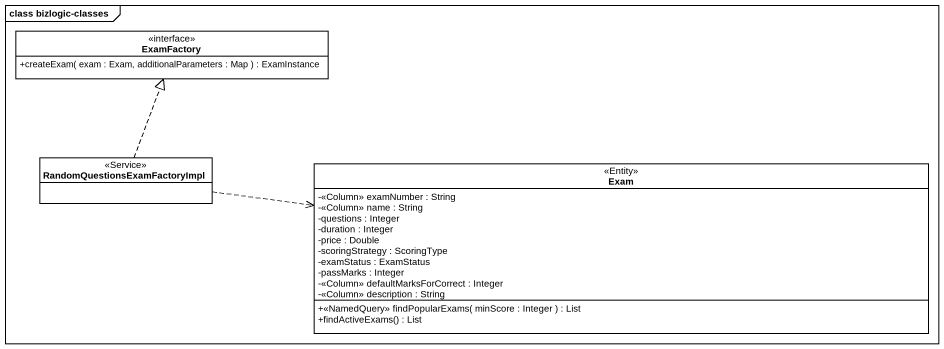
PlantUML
@startuml
mainframe class bizlogic-classes
hide circle
hide empty members
skinparam classAttributeIconSize 0
interface ExamFactory {
  +createExam( exam : Exam, additionalParameters : Map ) : ExamInstance
}
class "RandomQuestionsExamFactoryImpl" as RandomQuestionsExamFactoryIm <<Service>>
class Exam <<Entity>> {
  -<<Column>> examNumber : String
  -<<Column>> name : String
  -questions : Integer
  -duration : Integer
  -price : Double
  -scoringStrategy : ScoringType
  -examStatus : ExamStatus
  -passMarks : Integer
  -<<Column>> defaultMarksForCorrect : Integer
  -<<Column>> description : String
  +<<NamedQuery>> findPopularExams( minScore : Integer ) : List
  +findActiveExams() : List
}
RandomQuestionsExamFactoryIm .up.|> ExamFactory
RandomQuestionsExamFactoryIm .right.> Exam
@enduml
